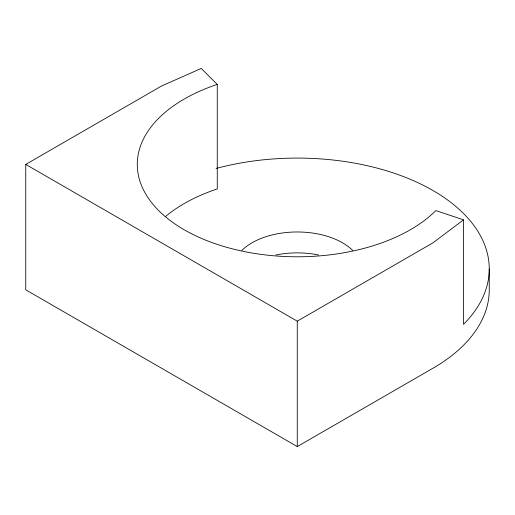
<?xml version="1.0" encoding="UTF-8"?>
<svg xmlns="http://www.w3.org/2000/svg" width="515" height="515" viewBox="0 0 515 515"><rect width="100%" height="100%" fill="white"/><g stroke="black" fill="none" stroke-linecap="round" stroke-linejoin="round"><path stroke-width="0.77" d="M25.75 164.414L161.504 86.037L201.268 68.424L217.266 84.421A159.991 92.372 0 0 0 184.132 229.729A159.991 92.372 0 0 0 435.819 210.603L463.526 219.834L433.018 242.79L297.264 321.173L25.75 164.414L25.75 289.823L297.264 446.576L433.018 368.199A191.986 110.841 0 0 0 489.25 289.823L489.25 268.92M463.526 219.834L463.526 324.341A191.986 110.841 0 0 0 438.793 194.026A191.986 110.841 0 0 0 216.088 168.476M297.264 321.173L297.264 446.576M217.266 84.421L217.266 188.928A159.991 92.372 0 0 0 165.386 216.622M275.918 254.989A63.995 36.945 0 0 1 318.611 254.989M241.838 250.445A63.995 36.945 0 0 1 352.685 250.445"/></g></svg>
